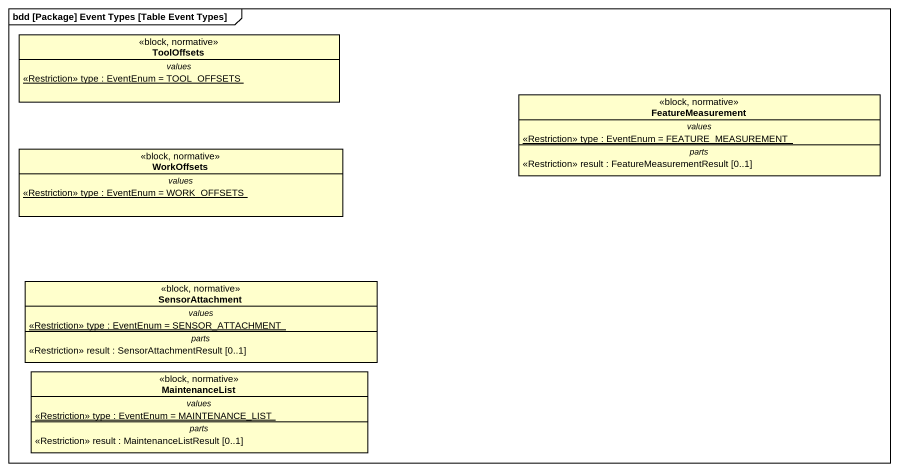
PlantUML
@startuml
mainframe bdd [Package] Event Types [Table Event Types]
hide circle
hide empty members
class ToolOffsets <<block, normative>> {
  -- values --
  {static} <<Restriction>> type : EventEnum = TOOL_OFFSETS
}
class FeatureMeasurement <<block, normative>> {
  -- values --
  {static} <<Restriction>> type : EventEnum = FEATURE_MEASUREMENT
  -- parts --
  <<Restriction>> result : FeatureMeasurementResult [0..1]
}
class WorkOffsets <<block, normative>> {
  -- values --
  {static} <<Restriction>> type : EventEnum = WORK_OFFSETS
}
class SensorAttachment <<block, normative>> {
  -- values --
  {static} <<Restriction>> type : EventEnum = SENSOR_ATTACHMENT
  -- parts --
  <<Restriction>> result : SensorAttachmentResult [0..1]
}
class MaintenanceList <<block, normative>> {
  -- values --
  {static} <<Restriction>> type : EventEnum = MAINTENANCE_LIST
  -- parts --
  <<Restriction>> result : MaintenanceListResult [0..1]
}
@enduml
